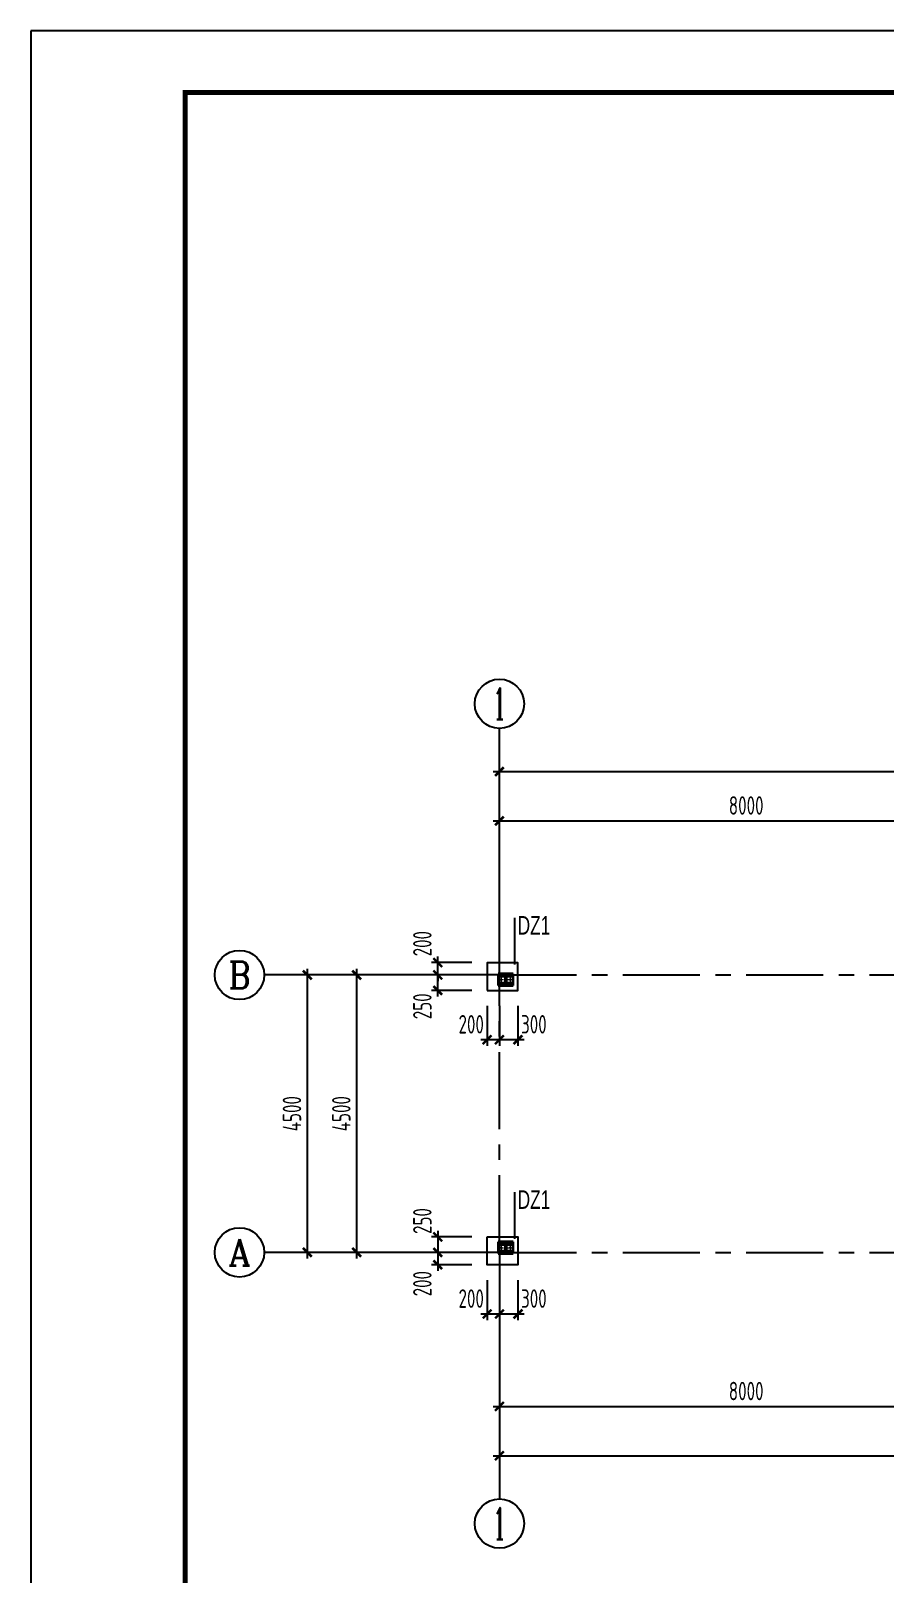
# Model space of a CAD drawing. Extents: x -544850 to 241437, y -10347 to 32059.
# Drawn here: x -327537 to -313689, y 6616 to 31653 of the extents above; entities that cross this region are included whole.
import ezdxf
from ezdxf.enums import TextEntityAlignment as Align

# ---------------------------------------------------------------- set-up
doc = ezdxf.new("R2010")
doc.units = 0
doc.header["$LTSCALE"] = 1000
doc.linetypes.add('CENTER', pattern=[2, 1.25, -0.25, 0.25, -0.25])
doc.layers.get('0').update_dxf_attribs({"linetype": 'CONTINUOUS'})
doc.layers.get('Defpoints').update_dxf_attribs({"linetype": 'CONTINUOUS'})
doc.layers.add('10', color=7, linetype='CONTINUOUS', lineweight=35)
doc.layers.add('20', color=2, linetype='CONTINUOUS', lineweight=35)
for name, color, linetype in [('AXIS', 253, 'CENTER'), ('AXIS_DIM', 3, 'CONTINUOUS'), ('COLU', 7, 'CONTINUOUS'), ('COLU_DIM', 3, 'CONTINUOUS'), ('PUB_TEXT', 7, 'CONTINUOUS'), ('图框(锁住)', 7, 'CONTINUOUS')]:
    doc.layers.add(name, color=color, linetype=linetype)
doc.styles.add('_TCH_AXIS', font='COMPLEX', dxfattribs={"bigfont": 'GBCBIG'})
doc.styles.add('TSSD_Dimension', font='tssdeng.shx', dxfattribs={"width": 0.7, "bigfont": 'hztxt.shx'})
doc.styles.add('天和', font='天和字符.shx', dxfattribs={"width": 0.7, "bigfont": '天和汉字.shx'})
doc.dimstyles.new('TSSD_100_100', dxfattribs={"dimtxt": 300, "dimasz": 100, "dimexe": 100, "dimexo": 250, "dimgap": 100, "dimtad": 1, "dimdec": 0, "dimzin": 0, "dimdsep": 46, "dimtxsty": 'TSSD_Dimension', "dimblk": 'ARCHTICK', "dimblk1": 'ARCHTICK', "dimblk2": 'ARCHTICK', "dimcen": 0, "dimdle": 100, "dimclrt": 7, "dimadec": 0, "dimazin": 0, "dimtfac": 1, "dimtdec": 0, "dimtix": 1, "dimtmove": 2, "dimatfit": 3, "dimldrblk": 'ARCHTICK', "dimfxl": 0, "dimtolj": 1, "dimtzin": 0, "dimarcsym": 0})

# ---------------------------------------------------------------- blocks, each defined once
blk = doc.blocks.new('_ArchTick')
at = {"color": 0, "linetype": 'ByBlock', "const_width": 0.4}
blk.add_lwpolyline([(-0.71, -0.71), (0.71, 0.71)], dxfattribs=at)
blk = doc.blocks.new('*D268')
at = {"layer": 'AXIS_DIM', "color": 0, "lineweight": -2, "transparency": 16777216}
for p, q in [((-320041, 19636), (-279841, 19636)), ((-319941, 16586), (-319941, 19736)), ((-279941, 16586), (-279941, 19736))]:
    blk.add_line(p, q, dxfattribs=at)
at = {"layer": 'Defpoints', "color": 0, "transparency": 16777216}
for p in [(-279941, 19636), (-319941, 16336), (-279941, 16336)]:
    blk.add_point(p, dxfattribs=at)
at = {"layer": 'AXIS_DIM', "color": 0, "lineweight": -2, "transparency": 16777216, "xscale": 100, "yscale": 100, "zscale": 100, "rotation": 180}
blk.add_blockref('_ArchTick', (-319941, 19636), dxfattribs=at)
at = {"layer": 'AXIS_DIM', "color": 0, "lineweight": -2, "transparency": 16777216, "xscale": 100, "yscale": 100, "zscale": 100}
blk.add_blockref('_ArchTick', (-279941, 19636), dxfattribs=at)
at = {"layer": 'AXIS_DIM', "color": 7, "transparency": 16777216, "insert": (-299941, 19886), "char_height": 300, "attachment_point": 5, "style": 'TSSD_Dimension'}
blk.add_mtext('\\A1;40000', dxfattribs=at)
blk = doc.blocks.new('*D269')
at = {"layer": 'AXIS_DIM', "color": 0, "lineweight": -2, "transparency": 16777216}
for p, q in [((-320041, 18836), (-311841, 18836)), ((-319941, 16586), (-319941, 18936)), ((-311941, 16586), (-311941, 18936))]:
    blk.add_line(p, q, dxfattribs=at)
at = {"layer": 'Defpoints', "color": 0, "transparency": 16777216}
for p in [(-311941, 18836), (-319941, 16336), (-311941, 16336)]:
    blk.add_point(p, dxfattribs=at)
at = {"layer": 'AXIS_DIM', "color": 0, "lineweight": -2, "transparency": 16777216, "xscale": 100, "yscale": 100, "zscale": 100, "rotation": 180}
blk.add_blockref('_ArchTick', (-319941, 18836), dxfattribs=at)
at = {"layer": 'AXIS_DIM', "color": 0, "lineweight": -2, "transparency": 16777216, "xscale": 100, "yscale": 100, "zscale": 100}
blk.add_blockref('_ArchTick', (-311941, 18836), dxfattribs=at)
at = {"layer": 'AXIS_DIM', "color": 7, "transparency": 16777216, "insert": (-315941, 19086), "char_height": 300, "attachment_point": 5, "style": 'TSSD_Dimension'}
blk.add_mtext('\\A1;8000', dxfattribs=at)
blk = doc.blocks.new('*D274')
at = {"layer": 'AXIS_DIM', "color": 0, "lineweight": -2, "transparency": 16777216}
for p, q in [((-319941, 11586), (-319941, 9236)), ((-311941, 11586), (-311941, 9236)), ((-320041, 9336), (-311841, 9336))]:
    blk.add_line(p, q, dxfattribs=at)
at = {"layer": 'Defpoints', "color": 0, "transparency": 16777216}
for p in [(-319941, 11836), (-311941, 11836), (-311941, 9336)]:
    blk.add_point(p, dxfattribs=at)
at = {"layer": 'AXIS_DIM', "color": 0, "lineweight": -2, "transparency": 16777216, "xscale": 100, "yscale": 100, "zscale": 100, "rotation": 180}
blk.add_blockref('_ArchTick', (-319941, 9336), dxfattribs=at)
at = {"layer": 'AXIS_DIM', "color": 0, "lineweight": -2, "transparency": 16777216, "xscale": 100, "yscale": 100, "zscale": 100}
blk.add_blockref('_ArchTick', (-311941, 9336), dxfattribs=at)
at = {"layer": 'AXIS_DIM', "color": 7, "transparency": 16777216, "insert": (-315941, 9586), "char_height": 300, "attachment_point": 5, "style": 'TSSD_Dimension'}
blk.add_mtext('\\A1;8000', dxfattribs=at)
blk = doc.blocks.new('*D279')
at = {"layer": 'AXIS_DIM', "color": 0, "lineweight": -2, "transparency": 16777216}
for p, q in [((-319941, 11586), (-319941, 8436)), ((-279941, 11586), (-279941, 8436)), ((-320041, 8536), (-279841, 8536))]:
    blk.add_line(p, q, dxfattribs=at)
at = {"layer": 'Defpoints', "color": 0, "transparency": 16777216}
for p in [(-319941, 11836), (-279941, 11836), (-279941, 8536)]:
    blk.add_point(p, dxfattribs=at)
at = {"layer": 'AXIS_DIM', "color": 0, "lineweight": -2, "transparency": 16777216, "xscale": 100, "yscale": 100, "zscale": 100, "rotation": 180}
blk.add_blockref('_ArchTick', (-319941, 8536), dxfattribs=at)
at = {"layer": 'AXIS_DIM', "color": 0, "lineweight": -2, "transparency": 16777216, "xscale": 100, "yscale": 100, "zscale": 100}
blk.add_blockref('_ArchTick', (-279941, 8536), dxfattribs=at)
at = {"layer": 'AXIS_DIM', "color": 7, "transparency": 16777216, "insert": (-299941, 8786), "char_height": 300, "attachment_point": 5, "style": 'TSSD_Dimension'}
blk.add_mtext('\\A1;40000', dxfattribs=at)
blk = doc.blocks.new('*D280')
at = {"layer": 'AXIS_DIM', "color": 0, "lineweight": -2, "transparency": 16777216}
for p, q in [((-320191, 16336), (-322355, 16336)), ((-322255, 11736), (-322255, 16436)), ((-320191, 11836), (-322355, 11836))]:
    blk.add_line(p, q, dxfattribs=at)
at = {"layer": 'Defpoints', "color": 0, "transparency": 16777216}
for p in [(-322255, 16336), (-319941, 16336), (-319941, 11836)]:
    blk.add_point(p, dxfattribs=at)
at = {"layer": 'AXIS_DIM', "color": 0, "lineweight": -2, "transparency": 16777216, "xscale": 100, "yscale": 100, "zscale": 100}
for p, rotation in [((-322255, 16336), 90), ((-322255, 11836), 270)]:
    blk.add_blockref('_ArchTick', p, dxfattribs=dict(at, rotation=rotation))
at = {"layer": 'AXIS_DIM', "color": 7, "transparency": 16777216, "insert": (-322505, 14086), "char_height": 300, "attachment_point": 5, "rotation": 90, "style": 'TSSD_Dimension'}
blk.add_mtext('\\A1;4500', dxfattribs=at)
blk = doc.blocks.new('*D281')
at = {"layer": 'AXIS_DIM', "color": 0, "lineweight": -2, "transparency": 16777216}
for p, q in [((-320191, 16336), (-323155, 16336)), ((-323055, 11736), (-323055, 16436)), ((-320191, 11836), (-323155, 11836))]:
    blk.add_line(p, q, dxfattribs=at)
at = {"layer": 'Defpoints', "color": 0, "transparency": 16777216}
for p in [(-323055, 16336), (-319941, 16336), (-319941, 11836)]:
    blk.add_point(p, dxfattribs=at)
at = {"layer": 'AXIS_DIM', "color": 0, "lineweight": -2, "transparency": 16777216, "xscale": 100, "yscale": 100, "zscale": 100}
for p, rotation in [((-323055, 16336), 90), ((-323055, 11836), 270)]:
    blk.add_blockref('_ArchTick', p, dxfattribs=dict(at, rotation=rotation))
at = {"layer": 'AXIS_DIM', "color": 7, "transparency": 16777216, "insert": (-323305, 14086), "char_height": 300, "attachment_point": 5, "rotation": 90, "style": 'TSSD_Dimension'}
blk.add_mtext('\\A1;4500', dxfattribs=at)
blk = doc.blocks.new('*D282')
at = {"layer": 'COLU_DIM', "color": 0, "lineweight": -2, "transparency": 16777216}
for p, q in [((-319941, 15836), (-319941, 15186)), ((-319641, 15836), (-319641, 15186)), ((-319541, 15286), (-320041, 15286))]:
    blk.add_line(p, q, dxfattribs=at)
at = {"layer": 'Defpoints', "color": 0, "transparency": 16777216}
for p in [(-319941, 16086), (-319641, 16086), (-319941, 15286)]:
    blk.add_point(p, dxfattribs=at)
at = {"layer": 'COLU_DIM', "color": 0, "lineweight": -2, "transparency": 16777216, "xscale": 100, "yscale": 100, "zscale": 100, "rotation": 180}
blk.add_blockref('_ArchTick', (-319941, 15286), dxfattribs=at)
at = {"layer": 'COLU_DIM', "color": 0, "lineweight": -2, "transparency": 16777216, "xscale": 100, "yscale": 100, "zscale": 100}
blk.add_blockref('_ArchTick', (-319641, 15286), dxfattribs=at)
at = {"layer": 'COLU_DIM', "color": 7, "transparency": 16777216, "insert": (-319383, 15536), "char_height": 300, "attachment_point": 5, "style": 'TSSD_Dimension'}
blk.add_mtext('\\A1;300', dxfattribs=at)
blk = doc.blocks.new('*D283')
at = {"layer": 'COLU_DIM', "color": 0, "lineweight": -2, "transparency": 16777216}
for p, q in [((-320141, 15836), (-320141, 15186)), ((-319941, 15836), (-319941, 15186)), ((-319841, 15286), (-320241, 15286))]:
    blk.add_line(p, q, dxfattribs=at)
at = {"layer": 'Defpoints', "color": 0, "transparency": 16777216}
for p in [(-320141, 16086), (-319941, 16086), (-320141, 15286)]:
    blk.add_point(p, dxfattribs=at)
at = {"layer": 'COLU_DIM', "color": 0, "lineweight": -2, "transparency": 16777216, "xscale": 100, "yscale": 100, "zscale": 100, "rotation": 180}
blk.add_blockref('_ArchTick', (-320141, 15286), dxfattribs=at)
at = {"layer": 'COLU_DIM', "color": 0, "lineweight": -2, "transparency": 16777216, "xscale": 100, "yscale": 100, "zscale": 100}
blk.add_blockref('_ArchTick', (-319941, 15286), dxfattribs=at)
at = {"layer": 'COLU_DIM', "color": 7, "transparency": 16777216, "insert": (-320399, 15536), "char_height": 300, "attachment_point": 5, "style": 'TSSD_Dimension'}
blk.add_mtext('\\A1;200', dxfattribs=at)
blk = doc.blocks.new('*D284')
at = {"layer": 'COLU_DIM', "color": 0, "lineweight": -2, "transparency": 16777216}
for p, q in [((-320391, 16336), (-321041, 16336)), ((-320941, 15986), (-320941, 16436)), ((-320391, 16086), (-321041, 16086))]:
    blk.add_line(p, q, dxfattribs=at)
at = {"layer": 'Defpoints', "color": 0, "transparency": 16777216}
for p in [(-320941, 16336), (-320141, 16336), (-320141, 16086)]:
    blk.add_point(p, dxfattribs=at)
at = {"layer": 'COLU_DIM', "color": 0, "lineweight": -2, "transparency": 16777216, "xscale": 100, "yscale": 100, "zscale": 100}
for p, rotation in [((-320941, 16336), 90), ((-320941, 16086), 270)]:
    blk.add_blockref('_ArchTick', p, dxfattribs=dict(at, rotation=rotation))
at = {"layer": 'COLU_DIM', "color": 7, "transparency": 16777216, "insert": (-321191, 15828), "char_height": 300, "attachment_point": 5, "rotation": 90, "style": 'TSSD_Dimension'}
blk.add_mtext('\\A1;250', dxfattribs=at)
blk = doc.blocks.new('*D285')
at = {"layer": 'COLU_DIM', "color": 0, "lineweight": -2, "transparency": 16777216}
for p, q in [((-320391, 16536), (-321041, 16536)), ((-320941, 16536), (-320941, 16636)), ((-320941, 16336), (-320941, 16536)), ((-320391, 16336), (-321041, 16336)), ((-320941, 16336), (-320941, 16236))]:
    blk.add_line(p, q, dxfattribs=at)
at = {"layer": 'Defpoints', "color": 0, "transparency": 16777216}
for p in [(-320941, 16536), (-320141, 16536), (-320141, 16336)]:
    blk.add_point(p, dxfattribs=at)
at = {"layer": 'COLU_DIM', "color": 0, "lineweight": -2, "transparency": 16777216, "xscale": 100, "yscale": 100, "zscale": 100}
for p, rotation in [((-320941, 16536), 270), ((-320941, 16336), 90)]:
    blk.add_blockref('_ArchTick', p, dxfattribs=dict(at, rotation=rotation))
at = {"layer": 'COLU_DIM', "color": 7, "transparency": 16777216, "insert": (-321191, 16844), "char_height": 300, "attachment_point": 5, "rotation": 90, "style": 'TSSD_Dimension'}
blk.add_mtext('\\A1;200', dxfattribs=at)
blk = doc.blocks.new('*D226')
at = {"layer": 'COLU_DIM', "color": 0, "lineweight": -2, "transparency": 16777216}
for p, q in [((-319941, 11386), (-319941, 10736)), ((-319641, 11386), (-319641, 10736)), ((-319541, 10836), (-320041, 10836))]:
    blk.add_line(p, q, dxfattribs=at)
at = {"layer": 'Defpoints', "color": 0, "transparency": 16777216}
for p in [(-319941, 11636), (-319641, 11636), (-319941, 10836)]:
    blk.add_point(p, dxfattribs=at)
at = {"layer": 'COLU_DIM', "color": 0, "lineweight": -2, "transparency": 16777216, "xscale": 100, "yscale": 100, "zscale": 100, "rotation": 180}
blk.add_blockref('_ArchTick', (-319941, 10836), dxfattribs=at)
at = {"layer": 'COLU_DIM', "color": 0, "lineweight": -2, "transparency": 16777216, "xscale": 100, "yscale": 100, "zscale": 100}
blk.add_blockref('_ArchTick', (-319641, 10836), dxfattribs=at)
at = {"layer": 'COLU_DIM', "color": 7, "transparency": 16777216, "insert": (-319383, 11086), "char_height": 300, "attachment_point": 5, "style": 'TSSD_Dimension'}
blk.add_mtext('\\A1;300', dxfattribs=at)
blk = doc.blocks.new('*D227')
at = {"layer": 'COLU_DIM', "color": 0, "lineweight": -2, "transparency": 16777216}
for p, q in [((-320141, 11386), (-320141, 10736)), ((-319941, 11386), (-319941, 10736)), ((-319841, 10836), (-320241, 10836))]:
    blk.add_line(p, q, dxfattribs=at)
at = {"layer": 'Defpoints', "color": 0, "transparency": 16777216}
for p in [(-320141, 11636), (-319941, 11636), (-320141, 10836)]:
    blk.add_point(p, dxfattribs=at)
at = {"layer": 'COLU_DIM', "color": 0, "lineweight": -2, "transparency": 16777216, "xscale": 100, "yscale": 100, "zscale": 100, "rotation": 180}
blk.add_blockref('_ArchTick', (-320141, 10836), dxfattribs=at)
at = {"layer": 'COLU_DIM', "color": 0, "lineweight": -2, "transparency": 16777216, "xscale": 100, "yscale": 100, "zscale": 100}
blk.add_blockref('_ArchTick', (-319941, 10836), dxfattribs=at)
at = {"layer": 'COLU_DIM', "color": 7, "transparency": 16777216, "insert": (-320399, 11086), "char_height": 300, "attachment_point": 5, "style": 'TSSD_Dimension'}
blk.add_mtext('\\A1;200', dxfattribs=at)
blk = doc.blocks.new('*D228')
at = {"layer": 'COLU_DIM', "color": 0, "lineweight": -2, "transparency": 16777216}
for p, q in [((-320391, 12086), (-321041, 12086)), ((-320941, 12186), (-320941, 11736)), ((-320391, 11836), (-321041, 11836))]:
    blk.add_line(p, q, dxfattribs=at)
at = {"layer": 'Defpoints', "color": 0, "transparency": 16777216}
for p in [(-320141, 12086), (-320941, 11836), (-320141, 11836)]:
    blk.add_point(p, dxfattribs=at)
at = {"layer": 'COLU_DIM', "color": 0, "lineweight": -2, "transparency": 16777216, "xscale": 100, "yscale": 100, "zscale": 100}
for p, rotation in [((-320941, 12086), 90), ((-320941, 11836), 270)]:
    blk.add_blockref('_ArchTick', p, dxfattribs=dict(at, rotation=rotation))
at = {"layer": 'COLU_DIM', "color": 7, "transparency": 16777216, "insert": (-321191, 12344), "char_height": 300, "attachment_point": 5, "rotation": 90, "style": 'TSSD_Dimension'}
blk.add_mtext('\\A1;250', dxfattribs=at)
blk = doc.blocks.new('*D229')
at = {"layer": 'COLU_DIM', "color": 0, "lineweight": -2, "transparency": 16777216}
for p, q in [((-320391, 11836), (-321041, 11836)), ((-320941, 11936), (-320941, 11536)), ((-320391, 11636), (-321041, 11636))]:
    blk.add_line(p, q, dxfattribs=at)
at = {"layer": 'Defpoints', "color": 0, "transparency": 16777216}
for p in [(-320141, 11836), (-320941, 11636), (-320141, 11636)]:
    blk.add_point(p, dxfattribs=at)
at = {"layer": 'COLU_DIM', "color": 0, "lineweight": -2, "transparency": 16777216, "xscale": 100, "yscale": 100, "zscale": 100}
for p, rotation in [((-320941, 11836), 90), ((-320941, 11636), 270)]:
    blk.add_blockref('_ArchTick', p, dxfattribs=dict(at, rotation=rotation))
at = {"layer": 'COLU_DIM', "color": 7, "transparency": 16777216, "insert": (-321191, 11328), "char_height": 300, "attachment_point": 5, "rotation": 90, "style": 'TSSD_Dimension'}
blk.add_mtext('\\A1;200', dxfattribs=at)
blk = doc.blocks.new('FDTERTER')
at = {"layer": '图框(锁住)', "color": 3, "linetype": 'Continuous'}
for p, q in [((59385, 41988), (-15, 41988)), ((-15, 41988), (-15, -12))]:
    blk.add_line(p, q, dxfattribs=at)
at = {"layer": '图框(锁住)', "linetype": 'Continuous', "const_width": 80}
blk.add_lwpolyline([(58385, 39888), (58385, 40988), (2485, 40988), (2485, 988), (58385, 988)], close=True, dxfattribs=at)

msp = doc.modelspace()

# ---------------------------------------------------------------- linework, layer by layer
at = {"layer": '10', "color": 3, "ltscale": 100}
for p, q in [((-319940.7, 16335.8), (-319940.7, 16315.8)), ((-319740.7, 16335.8), (-319940.7, 16335.8)), ((-319940.7, 16315.8), (-319740.7, 16315.8)), ((-319850.7, 16315.8), (-319850.7, 16205.8)), ((-319830.7, 16315.8), (-319830.7, 16205.8)), ((-319740.7, 16315.8), (-319740.7, 16335.8)), ((-319940.7, 16205.8), (-319940.7, 16185.8)), ((-319740.7, 16205.8), (-319940.7, 16205.8)), ((-319940.7, 16185.8), (-319740.7, 16185.8)), ((-319740.7, 16185.8), (-319740.7, 16205.8)), ((-319940.7, 11985.8), (-319940.7, 11965.8)), ((-319740.7, 11985.8), (-319940.7, 11985.8)), ((-319940.7, 11965.8), (-319740.7, 11965.8)), ((-319940.7, 11855.8), (-319940.7, 11835.8)), ((-319740.7, 11855.8), (-319940.7, 11855.8)), ((-319940.7, 11835.8), (-319740.7, 11835.8)), ((-319850.7, 11965.8), (-319850.7, 11855.8)), ((-319830.7, 11965.8), (-319830.7, 11855.8)), ((-319740.7, 11965.8), (-319740.7, 11985.8)), ((-319740.7, 11835.8), (-319740.7, 11855.8))]:
    msp.add_line(p, q, dxfattribs=at)
at = {"layer": '10', "lineweight": 18, "ltscale": 100}
for p, q in [((-319913.7, 16300.8), (-319913.7, 16220.8)), ((-319767.7, 16300.8), (-319767.7, 16220.8)), ((-319953.7, 16260.8), (-319873.7, 16260.8)), ((-319807.7, 16260.8), (-319727.7, 16260.8)), ((-319953.7, 11910.8), (-319873.7, 11910.8)), ((-319913.7, 11950.8), (-319913.7, 11870.8)), ((-319807.7, 11910.8), (-319727.7, 11910.8)), ((-319767.7, 11950.8), (-319767.7, 11870.8))]:
    msp.add_line(p, q, dxfattribs=at)
at = {"layer": '10', "color": 1, "ltscale": 100}
for points in [[(-319913.7, 16250.8, 20, 20, 1), (-319913.7, 16270.8, 20, 20, 1)], [(-319767.7, 16250.8, 20, 20, 1), (-319767.7, 16270.8, 20, 20, 1)], [(-319913.7, 11900.8, 20, 20, 1), (-319913.7, 11920.8, 20, 20, 1)], [(-319767.7, 11900.8, 20, 20, 1), (-319767.7, 11920.8, 20, 20, 1)]]:
    msp.add_lwpolyline(points, format="xyseb", close=True, dxfattribs=at)
at = {"layer": '20', "ltscale": 100}
for p, q in [((-319963.7, 16355.8), (-319963.7, 16165.8)), ((-319717.7, 16355.8), (-319963.7, 16355.8)), ((-319717.7, 16165.8), (-319717.7, 16355.8)), ((-319963.7, 16165.8), (-319717.7, 16165.8)), ((-319963.7, 12005.8), (-319963.7, 11815.8)), ((-319717.7, 12005.8), (-319963.7, 12005.8)), ((-319963.7, 11815.8), (-319717.7, 11815.8)), ((-319717.7, 11815.8), (-319717.7, 12005.8))]:
    msp.add_line(p, q, dxfattribs=at)
at = {"layer": 'AXIS'}
for p, q in [((-319940.7, 11835.8), (-319940.7, 16335.8)), ((-319940.7, 16335.8), (-279940.7, 16335.8)), ((-319940.7, 11835.8), (-279940.7, 11835.8))]:
    msp.add_line(p, q, dxfattribs=at)
at = {"layer": 'AXIS_DIM'}
for p, q in [((-319940.7, 16335.8), (-319940.7, 20335.8)), ((-319940.7, 16335.8), (-323755.2, 16335.8)), ((-319940.7, 11835.8), (-323755.2, 11835.8)), ((-319940.7, 11835.8), (-319940.7, 7835.8))]:
    msp.add_line(p, q, dxfattribs=at)
for centre in [(-319940.7, 20735.8), (-324155.2, 16335.8), (-324155.2, 11835.8), (-319940.7, 7435.8)]:
    msp.add_circle(centre, 400, dxfattribs=at)
at = {"layer": 'COLU'}
for points in [[(-319693, 16506.6), (-319693, 17264.5)], [(-320140.7, 16085.8), (-319640.7, 16085.8), (-319640.7, 16535.8), (-320140.7, 16535.8), (-320140.7, 16085.8)], [(-319693, 12056.6), (-319693, 12814.5)], [(-320140.7, 12085.8), (-319640.7, 12085.8), (-319640.7, 11635.8), (-320140.7, 11635.8), (-320140.7, 12085.8)]]:
    msp.add_lwpolyline(points, dxfattribs=at)

# ---------------------------------------------------------------- block references
at = {"linetype": 'Continuous'}
msp.add_blockref('FDTERTER', (-327521.9, -10334.8), dxfattribs=at)

# ---------------------------------------------------------------- texts
at = {"layer": 'AXIS_DIM', "style": '_TCH_AXIS'}
for s, height, p, p2 in [('1', 514.7, (-320051, 20478.4), (-319830.4, 20478.4)), ('B', 435.3, (-324331.3, 16118.1), (-323979, 16118.1)), ('A', 425.2, (-324337.4, 11623.2), (-323972.9, 11623.2)), ('1', 514.7, (-320051, 7178.4), (-319830.4, 7178.4))]:
    msp.add_text(s, height=height, dxfattribs=at).set_placement(p, p2, align=Align.FIT)
at = {"layer": 'PUB_TEXT', "style": '天和', "width": 0.7}
for p in [(-319646.5, 16991.7), (-319646.5, 12541.7)]:
    msp.add_text('DZ1', height=300, dxfattribs=at).set_placement(p)

# ---------------------------------------------------------------- dimensions: what is measured, and where the dimension line sits
at = {"layer": 'AXIS_DIM'}
for p1, p2, distance, picture, middle in [((-319940.7, 16335.8), (-279940.7, 16335.8), 3300, '*D268', (-299940.7, 19885.8)), ((-319940.7, 16335.8), (-311940.7, 16335.8), 2500, '*D269', (-315940.7, 19085.8)), ((-319940.7, 11835.8), (-319940.7, 16335.8), 3114.4, '*D281', (-323305.2, 14085.8)), ((-319940.7, 11835.8), (-319940.7, 16335.8), 2314.4, '*D280', (-322505.2, 14085.8)), ((-319940.7, 11835.8), (-311940.7, 11835.8), -2500, '*D274', (-315940.7, 9585.8)), ((-319940.7, 11835.8), (-279940.7, 11835.8), -3300, '*D279', (-299940.7, 8785.8))]:
    dim = msp.add_aligned_dim(p1=p1, p2=p2, distance=distance, dimstyle='TSSD_100_100', dxfattribs=at)
    dim.commit()
    dim.dimension.update_dxf_attribs({"geometry": picture, "text_midpoint": middle})
at = {"layer": 'COLU_DIM'}
for base, p1, p2, angle, picture, middle in [((-320940.7, 16535.8), (-320140.7, 16335.8), (-320140.7, 16535.8), 90, '*D285', (-321190.7, 16843.8)), ((-320940.7, 16335.8), (-320140.7, 16085.8), (-320140.7, 16335.8), 90, '*D284', (-321190.7, 15827.7)), ((-320140.7, 15285.8), (-319940.7, 16085.8), (-320140.7, 16085.8), 180, '*D283', (-320398.8, 15535.8)), ((-319940.7, 15285.8), (-319640.7, 16085.8), (-319940.7, 16085.8), 180, '*D282', (-319382.7, 15535.8)), ((-320940.7, 11835.8), (-320140.7, 12085.8), (-320140.7, 11835.8), 270, '*D228', (-321190.7, 12343.8)), ((-320940.7, 11635.8), (-320140.7, 11835.8), (-320140.7, 11635.8), 270, '*D229', (-321190.7, 11327.7)), ((-320140.7, 10835.8), (-319940.7, 11635.8), (-320140.7, 11635.8), 180, '*D227', (-320398.8, 11085.8)), ((-319940.7, 10835.8), (-319640.7, 11635.8), (-319940.7, 11635.8), 180, '*D226', (-319382.7, 11085.8))]:
    dim = msp.add_linear_dim(base=base, p1=p1, p2=p2, angle=angle, dimstyle='TSSD_100_100', dxfattribs=at)
    dim.commit()
    dim.dimension.update_dxf_attribs({"geometry": picture, "text_midpoint": middle, "dimtype": 160})

doc.saveas('drawing.dxf')
